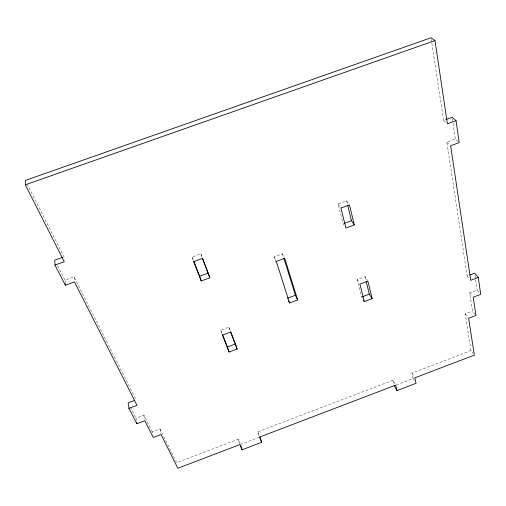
<?xml version="1.0" encoding="UTF-8"?>
<svg xmlns="http://www.w3.org/2000/svg" width="506" height="506" viewBox="0 0 506 506"><rect width="100%" height="100%" fill="white"/><g stroke="black" fill="none" stroke-linecap="round" stroke-linejoin="round"><path stroke-width="0.38" stroke-dasharray="2.53 1.9" d="M240.439 444.426L258.446 437.557M396.4 384.921L413.149 378.532L414.237 380.329M240.167 443.781L238.263 439.233L176.695 462.693L160.022 429.018L152.306 431.928L152.673 434.003M259.148 435.748L257.826 431.782L392.909 380.316L395.331 384.541M413.149 378.532L411.941 373.067L471.016 350.557L473.11 353.416M136.354 420.284L136.025 418.215L143.894 415.262L152.306 431.928M475.09 314.371L472.477 311.063L469.713 292.822L477.126 290.039L479.359 292.734M471.016 350.557L465.178 313.815L472.477 311.063M458.075 141.648L455.318 139.118L446.868 142.173L467.164 276.01L469.22 275.239M221.989 333.72L220.831 330.165L228.94 327.161L230.344 330.829M362.321 298.35L361.537 297.047L357.16 279.609L365.073 276.668L367.501 280.488M275.808 262.165L274.125 256.903L282.506 253.835L284.423 257.674M193.216 260.299L192.166 256.978L200.857 253.822L202.223 257.39M343.928 224.993L343.138 223.785L338.147 203.912L346.616 200.831L349.064 204.323M65.23 283.075L65.046 280.216L74.085 276.953L136.133 399.879M431.858 43.2L443.56 120.384L445.71 119.612M443.56 120.384L445.748 122.344M446.868 142.173L450.119 145.235M467.164 276.01L469.378 278.68M469.713 292.822L472.351 296.08M465.178 313.815L468.176 317.705M338.147 203.912L340.133 206.846M357.16 279.609L359.127 282.81M411.941 373.067L414.49 377.236M57.583 265.694L65.046 280.216M130.289 407.058L136.025 418.215M27.134 183.931L63.939 256.858L64.117 259.635M274.125 256.903L275.979 260.767M257.826 431.782L259.376 435.698M192.166 256.978L193.558 260.539M220.831 330.165L222.267 333.827M228.94 327.161L230.148 330.69M200.857 253.822L201.964 257.118M282.506 253.835L283.676 257.598M238.263 439.233L239.673 443.92M346.616 200.831L347.546 204.658M365.073 276.668L366.002 280.469M392.909 380.316L393.889 384.396M160.022 429.018L160.933 433.825M143.894 415.262L144.703 420.056M431.264 39.304L431.738 42.422M452.389 118.853L455.318 139.118M475.026 275.492L477.126 290.039M74.085 276.953L74.369 280.495"/><path stroke-width="0.76" d="M259.888 437.007L261.653 442.307L242.051 449.79L239.876 444.591L177.834 468.259L161.06 434.515L153.286 437.456L144.824 420.745L136.892 423.724L128.948 408.342L137.006 405.319L74.483 281.918L65.369 285.22L54.958 265.062L64.256 261.716L25.3 184.829L25.363 180.421L431.03 37.741L434.983 40.581L447.393 123.812L456.064 120.694L459.182 142.66L450.656 145.741L470.713 280.286L478.303 277.44L480.7 294.359L473.23 297.167L475.956 315.478L468.6 318.255L474.362 355.123L414.857 377.83L416.052 383.314L396.982 390.6L394.218 385.755M134.678 400.423L128.138 402.871L128.948 408.342M469.903 274.986L474.691 273.189L478.303 277.44M235.404 344.036L237.124 349.045L229.085 352.043L227.428 347.008L235.404 344.036L230.628 331.563M362.245 296.782L369.329 294.144L372.144 298.673L364.295 301.608L363.504 300.305M287.332 298.249L295.396 295.264L297.661 299.938L289.527 302.949L288.584 300.937M208.459 273.759L209.826 277.794L201.217 280.95L199.693 276.206L208.232 273.088L202.495 258.104M344.523 223.279L351.461 220.742L354.314 224.93L345.914 227.997L340.924 208.017L349.469 204.905L354.314 224.93M62.523 257.364L54.737 260.166L54.958 265.062M446.431 119.353L452.162 117.291L456.064 120.694M25.3 184.829L434.983 40.581M261.653 442.307L259.584 437.07L395.679 385.148L396.982 390.6M201.217 280.95L193.64 261.627L202.413 258.433L209.826 277.794M229.085 352.043L222.457 335.136L230.635 332.1L237.124 349.045M193.836 261.254L199.693 276.206M222.551 334.561L227.428 347.008M289.527 302.949L276.289 261.412L284.739 258.313L297.661 299.938M283.91 258.351L295.396 295.264M240.843 445.767L242.051 449.79M364.295 301.608L359.918 284.094L367.9 281.127L372.144 298.673M347.736 205.423L351.461 220.742M366.186 281.228L369.329 294.144M136.677 422.352L136.892 423.724M65.274 283.79L65.369 285.22"/></g></svg>
